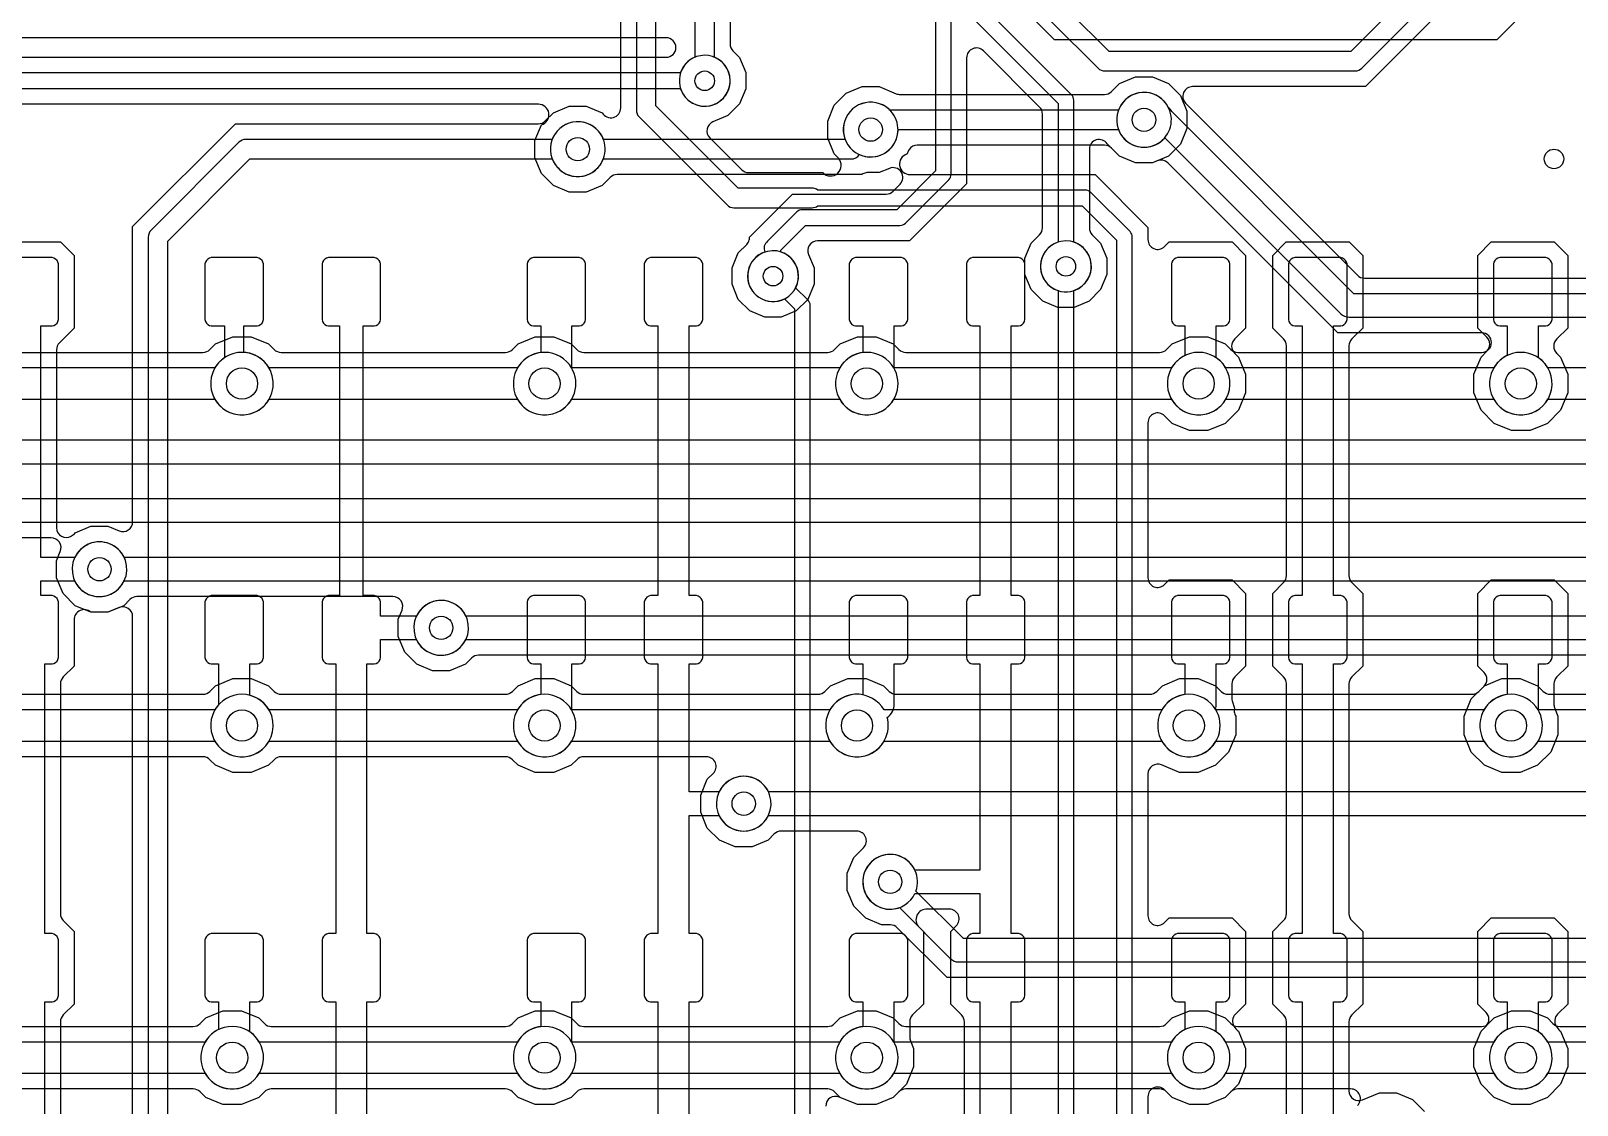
# Model space of a CAD drawing. Header units: millimetres. Extents: x -12.6 to 79.4, y -27 to 65.1.
# Drawn here: x 19.3 to 39.42, y 32.15 to 46.11 of the extents above; entities that cross this region are included whole.
import ezdxf

# ---------------------------------------------------------------- set-up
doc = ezdxf.new("R2010")
doc.units = ezdxf.units.MM

msp = doc.modelspace()

# ---------------------------------------------------------------- linework, layer by layer
at = {"layer": '16_copper'}
for points in [[(33.63, 4.76), (33.63, 43.434, 0.198912), (33.6, 43.506), (33.092, 44.014, 0.198912), (33.02, 44.044), (29.539, 44.044), (29.522, 44.055, 0.120111), (29.464, 44.069), (28.501, 44.069), (27.432, 45.138), (27.432, 49.198, 0.981272), (27.19, 49.867), (27.147, 49.85, 0.654591), (27.178, 49.198), (27.178, 45.085, 0.198912), (27.215, 44.995), (28.358, 43.852, 0.198912), (28.448, 43.815), (29.464, 43.815, 0.161412), (29.54, 43.84), (32.978, 43.84), (33.426, 43.392), (33.426, 4.76)], [(40.496, 48.121), (38.374, 45.999), (32.619, 45.999), (28.719, 49.899, 0.198912)], [(18.869, 43.37), (19.688, 43.37), (19.863, 43.196), (19.863, 42.25), (19.671, 42.059, 0.198912), (19.634, 41.969), (19.634, 39.654, 0.579231), (19.825, 39.544), (19.83, 39.548, 0.104567), (19.876, 39.59), (20.082, 39.675), (20.304, 39.675), (20.449, 39.615, 0.534518), (20.625, 39.732), (20.625, 43.571), (21.961, 44.907), (25.903, 44.907, 0.198912), (25.993, 44.944), (26.099, 45.051), (26.305, 45.136), (26.527, 45.136), (26.733, 45.051, 0.773144), (26.975, 45.115), (26.975, 49.017, 0.198912)], [(27.94, 47.193), (27.94, 45.771), (27.921, 45.763), (27.883, 45.741), (27.849, 45.715), (27.818, 45.684), (27.792, 45.65), (27.77, 45.612), (27.754, 45.572), (27.742, 45.531), (27.737, 45.488), (27.737, 45.444), (27.742, 45.401), (27.754, 45.36), (27.77, 45.32), (27.792, 45.282), (27.818, 45.248), (27.849, 45.217), (27.883, 45.191), (27.921, 45.169), (27.961, 45.153), (28.002, 45.141), (28.045, 45.136), (28.089, 45.136), (28.132, 45.141, 0.740841), (28.194, 45.771), (28.194, 47.193, 0.966785)], [(28.397, 47.021), (28.397, 45.943, 0.198912), (28.434, 45.853), (28.519, 45.768), (28.6, 45.572), (28.6, 45.36), (28.519, 45.164), (28.369, 45.014), (28.173, 44.932, 0.534512), (28.132, 44.725), (28.548, 44.309, 0.198912), (28.637, 44.272), (29.604, 44.272, 0.990792), (29.808, 44.458), (29.803, 44.464), (29.752, 44.514), (29.667, 44.72), (29.667, 44.942), (29.752, 45.148), (29.909, 45.305), (30.115, 45.39), (30.337, 45.39), (30.559, 45.298, 0.098491), (30.608, 45.288), (33.269, 45.288, 0.198912), (33.359, 45.325), (33.465, 45.432), (33.671, 45.517), (33.893, 45.517), (34.099, 45.432), (34.256, 45.275), (34.341, 45.069), (34.341, 44.847), (34.256, 44.641), (34.099, 44.484), (33.893, 44.399), (33.671, 44.399), (33.465, 44.484), (33.359, 44.591, 0.198912), (33.269, 44.628), (30.832, 44.628, 0.234645), (30.73, 44.578), (30.726, 44.571, 0.038373), (30.714, 44.549), (30.7, 44.514, 0.873333), (30.739, 44.247), (33.146, 44.247), (33.833, 43.56), (33.833, 43.401, 0.668185), (34.05, 43.311), (34.109, 43.37), (34.928, 43.37), (35.103, 43.196), (35.103, 42.25), (34.962, 42.109, 0.426167), (34.962, 41.922), (35.01, 41.874), (35.103, 41.65), (35.103, 41.408), (35.01, 41.184), (34.839, 41.012), (34.614, 40.919), (34.372, 40.919), (34.148, 41.012), (34.05, 41.11, 0.668185), (33.833, 41.021), (33.833, 39.006, 0.668185), (34.05, 38.917), (34.109, 38.976), (34.928, 38.976), (35.103, 38.801), (35.103, 37.856), (34.962, 37.715, 0.198912), (34.925, 37.625), (34.925, 37.44, 0.071633), (34.93, 37.404), (34.958, 37.309, 0.06463), (34.955, 37.277), (34.956, 37.264, 0.106093), (34.976, 37.205), (34.976, 36.963), (34.883, 36.739), (34.712, 36.567), (34.487, 36.474), (34.245, 36.474), (34.008, 36.572, 0.534511), (33.833, 36.455), (33.833, 34.612, 0.668185), (34.05, 34.522), (34.109, 34.582), (34.928, 34.582), (35.103, 34.407), (35.103, 33.462), (34.971, 33.33, 0.345798), (34.952, 33.174), (34.97, 33.152, 0.095198), (35.01, 33.111), (35.103, 32.887), (35.103, 32.645), (35.01, 32.421), (34.839, 32.249), (34.614, 32.156), (34.372, 32.156), (34.148, 32.249), (34.05, 32.347, 0.668185), (33.833, 32.258), (33.833, 30.218, 0.668185)], [(21.082, 0.434), (21.082, 43.381), (22.151, 44.45), (26.084, 44.45, 0.981272), (26.753, 44.692), (26.736, 44.735, 0.654591), (26.084, 44.704), (22.098, 44.704, 0.198912), (22.008, 44.667), (20.865, 43.524, 0.198912), (20.828, 43.434), (20.828, 0.381, 0.198912)], [(29.439, -4.257), (29.439, 42.545, 0.198912), (29.409, 42.617), (29.25, 42.775, 0.94362), (28.681, 43.11), (28.659, 43.072, 0.722243), (29.107, 42.632), (29.235, 42.503), (29.235, -4.257)], [(32.868, -4.461), (32.868, 42.738, 0.943616), (32.701, 43.378), (32.66, 43.366, 0.722243), (32.664, 42.738), (32.664, -4.369)], [(35.636, 30.243), (35.636, 33.231, 0.198912), (35.599, 33.321), (35.458, 33.462), (35.458, 34.407), (35.599, 34.548, 0.198912), (35.636, 34.638), (35.636, 37.625, 0.198912), (35.599, 37.715), (35.458, 37.856), (35.458, 38.801), (35.599, 38.942, 0.198912), (35.636, 39.032), (35.636, 42.02, 0.198912), (35.599, 42.109), (35.458, 42.25), (35.458, 43.196), (35.633, 43.37), (36.452, 43.37), (36.627, 43.196), (36.627, 42.25), (36.486, 42.109, 0.198912), (36.449, 42.02), (36.449, 39.032, 0.198912), (36.486, 38.942), (36.627, 38.801), (36.627, 37.856), (36.486, 37.715, 0.198912), (36.449, 37.625), (36.449, 34.638, 0.198912), (36.486, 34.548), (36.627, 34.407), (36.627, 33.462), (36.486, 33.321, 0.198912), (36.449, 33.231), (36.449, 32.334, 0.534511), (36.625, 32.217), (36.846, 32.309), (37.068, 32.309), (37.274, 32.224), (37.431, 32.067)], [(19.482, 29.985), (19.482, 33.49), (19.577, 33.49), (19.601, 33.496), (19.623, 33.509), (19.641, 33.527), (19.653, 33.548), (19.66, 33.573), (19.66, 34.296), (19.653, 34.32), (19.641, 34.342), (19.623, 34.36), (19.601, 34.372), (19.577, 34.379), (19.482, 34.379), (19.482, 37.884), (19.577, 37.884), (19.601, 37.891), (19.623, 37.903), (19.641, 37.921), (19.653, 37.943), (19.66, 37.967), (19.66, 38.69), (19.653, 38.715), (19.641, 38.736), (19.623, 38.754), (19.601, 38.767), (19.577, 38.773), (19.431, 38.773), (19.431, 38.964), (19.871, 38.964, 0.944056), (20.53, 39.231), (20.513, 39.274, 0.627338), (19.871, 39.268), (19.431, 39.268), (19.431, 42.278), (19.577, 42.278), (19.601, 42.285), (19.623, 42.297), (19.641, 42.315), (19.653, 42.337), (19.66, 42.361), (19.66, 43.085), (19.653, 43.109), (19.641, 43.131), (19.623, 43.148), (19.601, 43.161), (19.577, 43.167), (18.98, 43.167)], [(23.673, 29.985), (23.673, 33.49), (23.768, 33.49), (23.792, 33.496), (23.814, 33.509), (23.832, 33.527), (23.844, 33.548), (23.851, 33.573), (23.851, 34.296), (23.844, 34.32), (23.832, 34.342), (23.814, 34.36), (23.792, 34.372), (23.768, 34.379), (23.673, 34.379), (23.673, 37.884), (23.768, 37.884), (23.792, 37.891), (23.814, 37.903), (23.832, 37.921), (23.844, 37.943), (23.851, 37.967), (23.851, 38.202), (24.316, 38.202, 0.944056), (24.975, 38.469), (24.958, 38.512, 0.627338), (24.316, 38.506), (23.851, 38.506), (23.851, 38.69), (23.844, 38.715), (23.832, 38.736), (23.814, 38.754), (23.792, 38.767), (23.768, 38.773), (23.622, 38.773), (23.622, 42.278), (23.768, 42.278), (23.792, 42.285), (23.814, 42.297), (23.832, 42.315), (23.844, 42.337), (23.851, 42.361), (23.851, 43.085), (23.844, 43.109), (23.832, 43.131), (23.814, 43.148), (23.792, 43.161), (23.768, 43.167), (23.171, 43.167), (23.147, 43.161), (23.125, 43.148), (23.108, 43.131), (23.095, 43.109), (23.089, 43.085), (23.089, 42.361), (23.095, 42.337), (23.108, 42.315), (23.125, 42.297), (23.147, 42.285), (23.171, 42.278), (23.317, 42.278), (23.317, 38.773), (23.171, 38.773), (23.147, 38.767), (23.125, 38.754), (23.108, 38.736), (23.095, 38.715), (23.089, 38.69), (23.089, 37.967), (23.095, 37.943), (23.108, 37.921), (23.125, 37.903), (23.147, 37.891), (23.171, 37.884), (23.266, 37.884), (23.266, 34.379), (23.171, 34.379), (23.147, 34.372), (23.125, 34.36), (23.108, 34.342), (23.095, 34.32), (23.089, 34.296), (23.089, 33.573), (23.095, 33.548), (23.108, 33.527), (23.125, 33.509), (23.147, 33.496), (23.171, 33.49), (23.266, 33.49), (23.266, 29.985)], [(27.864, 29.985), (27.864, 33.49), (27.959, 33.49), (27.983, 33.496), (28.005, 33.509), (28.023, 33.527), (28.035, 33.548), (28.042, 33.573), (28.042, 34.296), (28.035, 34.32), (28.023, 34.342), (28.005, 34.36), (27.983, 34.372), (27.959, 34.379), (27.864, 34.379), (27.864, 35.916), (28.253, 35.916, 0.944056), (28.912, 36.183), (28.895, 36.226, 0.627338), (28.253, 36.22), (27.864, 36.22), (27.864, 37.884), (27.959, 37.884), (27.983, 37.891), (28.005, 37.903), (28.023, 37.921), (28.035, 37.943), (28.042, 37.967), (28.042, 38.69), (28.035, 38.715), (28.023, 38.736), (28.005, 38.754), (27.983, 38.767), (27.959, 38.773), (27.864, 38.773), (27.864, 42.278), (27.959, 42.278), (27.983, 42.285), (28.005, 42.297), (28.023, 42.315), (28.035, 42.337), (28.042, 42.361), (28.042, 43.085), (28.035, 43.109), (28.023, 43.131), (28.005, 43.148), (27.983, 43.161), (27.959, 43.167), (27.362, 43.167), (27.338, 43.161), (27.316, 43.148), (27.299, 43.131), (27.286, 43.109), (27.28, 43.085), (27.28, 42.361), (27.286, 42.337), (27.299, 42.315), (27.316, 42.297), (27.338, 42.285), (27.362, 42.278), (27.457, 42.278), (27.457, 38.773), (27.362, 38.773), (27.338, 38.767), (27.316, 38.754), (27.299, 38.736), (27.286, 38.715), (27.28, 38.69), (27.28, 37.967), (27.286, 37.943), (27.299, 37.921), (27.316, 37.903), (27.338, 37.891), (27.362, 37.884), (27.457, 37.884), (27.457, 34.379), (27.362, 34.379), (27.338, 34.372), (27.316, 34.36), (27.299, 34.342), (27.286, 34.32), (27.28, 34.296), (27.28, 33.573), (27.286, 33.548), (27.299, 33.527), (27.316, 33.509), (27.338, 33.496), (27.362, 33.49), (27.457, 33.49), (27.457, 29.985)], [(32.055, 29.985), (32.055, 33.49), (32.15, 33.49), (32.174, 33.496), (32.196, 33.509), (32.214, 33.527), (32.226, 33.548), (32.233, 33.573), (32.233, 34.296), (32.226, 34.32), (32.214, 34.342), (32.196, 34.36), (32.174, 34.372), (32.15, 34.379), (32.055, 34.379), (32.055, 37.884), (32.15, 37.884), (32.174, 37.891), (32.196, 37.903), (32.214, 37.921), (32.226, 37.943), (32.233, 37.967), (32.233, 38.69), (32.226, 38.715), (32.214, 38.736), (32.196, 38.754), (32.174, 38.767), (32.15, 38.773), (32.055, 38.773), (32.055, 42.278), (32.15, 42.278), (32.174, 42.285), (32.196, 42.297), (32.214, 42.315), (32.226, 42.337), (32.233, 42.361), (32.233, 43.085), (32.226, 43.109), (32.214, 43.131), (32.196, 43.148), (32.174, 43.161), (32.15, 43.167), (31.553, 43.167), (31.529, 43.161), (31.507, 43.148), (31.49, 43.131), (31.477, 43.109), (31.471, 43.085), (31.471, 42.361), (31.477, 42.337), (31.49, 42.315), (31.507, 42.297), (31.529, 42.285), (31.553, 42.278), (31.648, 42.278), (31.648, 38.773), (31.553, 38.773), (31.529, 38.767), (31.507, 38.754), (31.49, 38.736), (31.477, 38.715), (31.471, 38.69), (31.471, 37.967), (31.477, 37.943), (31.49, 37.921), (31.507, 37.903), (31.529, 37.891), (31.553, 37.884), (31.648, 37.884), (31.648, 35.204), (30.802, 35.204, 0.944056), (30.143, 34.937), (30.16, 34.894, 0.627338), (30.802, 34.9), (31.648, 34.9), (31.648, 34.379), (31.553, 34.379), (31.529, 34.372), (31.507, 34.36), (31.49, 34.342), (31.477, 34.32), (31.471, 34.296), (31.471, 33.573), (31.477, 33.548), (31.49, 33.527), (31.507, 33.509), (31.529, 33.496), (31.553, 33.49), (31.648, 33.49), (31.648, 29.985)], [(20.625, 0.244), (20.625, 38.5, 0.534518), (20.449, 38.617), (20.304, 38.557), (20.082, 38.557, 0.654508), (19.863, 38.458), (19.863, 37.856), (19.722, 37.715, 0.198912), (19.685, 37.625), (19.685, 34.638, 0.198912), (19.722, 34.548), (19.863, 34.407), (19.863, 33.462), (19.722, 33.321, 0.198912), (19.685, 33.231), (19.685, 30.243, 0.198912)], [(31.445, 30.243), (31.445, 33.231, 0.198912), (31.408, 33.321), (31.267, 33.462), (31.267, 34.407), (31.34, 34.48, 0.668185), (31.25, 34.696), (30.967, 34.696, 0.716034), (30.858, 34.461), (30.912, 34.407), (30.912, 33.462), (30.771, 33.321, 0.198912), (30.734, 33.231), (30.734, 33.035, 0.098491), (30.744, 32.987), (30.785, 32.887), (30.785, 32.645), (30.692, 32.421), (30.521, 32.249), (30.296, 32.156), (30.054, 32.156), (29.817, 32.254, 0.534511), (29.642, 32.137)]]:
    msp.add_lwpolyline(points, format="xyb", dxfattribs=at)
for points in [[(30.296, 44.481, 0.357807), (30.582, 44.831), (33.45, 44.831, 0.981272), (34.119, 45.073), (34.102, 45.116, 0.654591), (33.45, 45.085), (30.475, 45.085), (30.461, 45.099), (30.424, 45.127), (30.384, 45.151), (30.341, 45.168), (30.296, 45.181), (30.249, 45.187), (30.203, 45.187), (30.156, 45.181), (30.111, 45.168), (30.068, 45.151), (30.028, 45.127), (29.991, 45.099), (29.958, 45.066), (29.93, 45.029), (29.906, 44.989), (29.889, 44.946), (29.876, 44.901), (29.87, 44.854), (29.87, 44.808), (29.876, 44.761), (29.889, 44.716), (29.906, 44.673), (29.93, 44.633), (29.958, 44.596), (29.991, 44.563), (30.028, 44.535), (30.068, 44.511), (30.111, 44.494), (30.156, 44.481), (30.203, 44.475), (30.249, 44.475)], [(38.563, 40.919), (38.339, 41.012), (38.167, 41.184), (38.075, 41.408), (38.075, 41.65), (38.167, 41.874), (38.244, 41.951, 0.414219), (38.244, 42.131), (38.125, 42.25), (38.125, 43.196), (38.3, 43.37), (39.119, 43.37), (39.294, 43.196), (39.294, 42.25), (39.153, 42.109, 0.426167), (39.153, 41.922), (39.201, 41.874), (39.294, 41.65), (39.294, 41.408), (39.201, 41.184), (39.03, 41.012), (38.805, 40.919)], [(22.127, 41.13, 0.878316), (22.073, 41.935), (22.073, 42.278), (22.244, 42.278), (22.268, 42.285), (22.29, 42.297), (22.308, 42.315), (22.32, 42.337), (22.327, 42.361), (22.327, 43.085), (22.32, 43.109), (22.308, 43.131), (22.29, 43.148), (22.268, 43.161), (22.244, 43.167), (21.647, 43.167), (21.623, 43.161), (21.601, 43.148), (21.584, 43.131), (21.571, 43.109), (21.565, 43.085), (21.565, 42.361), (21.571, 42.337), (21.584, 42.315), (21.601, 42.297), (21.623, 42.285), (21.647, 42.278), (21.819, 42.278), (21.819, 41.866), (21.779, 41.835), (21.741, 41.798), (21.709, 41.755), (21.682, 41.709), (21.662, 41.66), (21.648, 41.608), (21.641, 41.556), (21.641, 41.502), (21.648, 41.45), (21.662, 41.398), (21.682, 41.349), (21.709, 41.303), (21.741, 41.26), (21.779, 41.223), (21.821, 41.19), (21.867, 41.164), (21.916, 41.143), (21.968, 41.13), (22.021, 41.123), (22.074, 41.123)], [(26.064, 41.13, 0.453092), (26.37, 41.66), (26.349, 41.709), (26.34, 41.726), (26.34, 42.278), (26.435, 42.278), (26.459, 42.285), (26.481, 42.297), (26.499, 42.315), (26.511, 42.337), (26.518, 42.361), (26.518, 43.085), (26.511, 43.109), (26.499, 43.131), (26.481, 43.148), (26.459, 43.161), (26.435, 43.167), (25.838, 43.167), (25.814, 43.161), (25.792, 43.148), (25.775, 43.131), (25.762, 43.109), (25.756, 43.085), (25.756, 42.361), (25.762, 42.337), (25.775, 42.315), (25.792, 42.297), (25.814, 42.285), (25.838, 42.278), (25.933, 42.278), (25.933, 41.932), (25.905, 41.928), (25.853, 41.915), (25.804, 41.894), (25.758, 41.868), (25.716, 41.835), (25.678, 41.798), (25.646, 41.755), (25.619, 41.709), (25.599, 41.66), (25.585, 41.608), (25.578, 41.556), (25.578, 41.502), (25.585, 41.45), (25.599, 41.398), (25.619, 41.349), (25.646, 41.303), (25.678, 41.26), (25.716, 41.223), (25.758, 41.19), (25.804, 41.164), (25.853, 41.143), (25.905, 41.13), (25.958, 41.123), (26.011, 41.123)], [(30.255, 41.13, 0.453092), (30.561, 41.66), (30.54, 41.709), (30.531, 41.726), (30.531, 42.278), (30.626, 42.278), (30.65, 42.285), (30.672, 42.297), (30.69, 42.315), (30.702, 42.337), (30.709, 42.361), (30.709, 43.085), (30.702, 43.109), (30.69, 43.131), (30.672, 43.148), (30.65, 43.161), (30.626, 43.167), (30.029, 43.167), (30.005, 43.161), (29.983, 43.148), (29.966, 43.131), (29.953, 43.109), (29.947, 43.085), (29.947, 42.361), (29.953, 42.337), (29.966, 42.315), (29.983, 42.297), (30.005, 42.285), (30.029, 42.278), (30.124, 42.278), (30.124, 41.932), (30.096, 41.928), (30.044, 41.915), (29.995, 41.894), (29.949, 41.868), (29.907, 41.835), (29.869, 41.798), (29.837, 41.755), (29.81, 41.709), (29.79, 41.66), (29.776, 41.608), (29.769, 41.556), (29.769, 41.502), (29.776, 41.45), (29.79, 41.398), (29.81, 41.349), (29.837, 41.303), (29.869, 41.26), (29.907, 41.223), (29.949, 41.19), (29.995, 41.164), (30.044, 41.143), (30.096, 41.13), (30.149, 41.123), (30.202, 41.123)], [(34.573, 41.13, 0.665576), (34.722, 41.866), (34.722, 42.278), (34.817, 42.278), (34.841, 42.285), (34.863, 42.297), (34.881, 42.315), (34.893, 42.337), (34.9, 42.361), (34.9, 43.085), (34.893, 43.109), (34.881, 43.131), (34.863, 43.148), (34.841, 43.161), (34.817, 43.167), (34.22, 43.167), (34.196, 43.161), (34.174, 43.148), (34.157, 43.131), (34.144, 43.109), (34.138, 43.085), (34.138, 42.361), (34.144, 42.337), (34.157, 42.315), (34.174, 42.297), (34.196, 42.285), (34.22, 42.278), (34.315, 42.278), (34.315, 41.895), (34.313, 41.894), (34.267, 41.868), (34.225, 41.835), (34.187, 41.798), (34.155, 41.755), (34.128, 41.709), (34.108, 41.66), (34.094, 41.608), (34.087, 41.556), (34.087, 41.502), (34.094, 41.45), (34.108, 41.398), (34.128, 41.349), (34.155, 41.303), (34.187, 41.26), (34.225, 41.223), (34.267, 41.19), (34.313, 41.164), (34.362, 41.143), (34.414, 41.13), (34.467, 41.123), (34.52, 41.123)], [(38.764, 41.13, 0.665576), (38.913, 41.866), (38.913, 42.278), (39.008, 42.278), (39.032, 42.285), (39.054, 42.297), (39.072, 42.315), (39.084, 42.337), (39.091, 42.361), (39.091, 43.085), (39.084, 43.109), (39.072, 43.131), (39.054, 43.148), (39.032, 43.161), (39.008, 43.167), (38.411, 43.167), (38.387, 43.161), (38.365, 43.148), (38.348, 43.131), (38.335, 43.109), (38.329, 43.085), (38.329, 42.361), (38.335, 42.337), (38.348, 42.315), (38.365, 42.297), (38.387, 42.285), (38.411, 42.278), (38.506, 42.278), (38.506, 41.895), (38.504, 41.894), (38.458, 41.868), (38.416, 41.835), (38.378, 41.798), (38.346, 41.755), (38.319, 41.709), (38.299, 41.66), (38.285, 41.608), (38.278, 41.556), (38.278, 41.502), (38.285, 41.45), (38.299, 41.398), (38.319, 41.349), (38.346, 41.303), (38.378, 41.26), (38.416, 41.223), (38.458, 41.19), (38.504, 41.164), (38.553, 41.143), (38.605, 41.13), (38.658, 41.123), (38.711, 41.123)], [(38.436, 36.474), (38.212, 36.567), (38.04, 36.739), (37.948, 36.963), (37.948, 37.205), (38.04, 37.429), (38.206, 37.595, 0.414219), (38.206, 37.775), (38.125, 37.856), (38.125, 38.801), (38.3, 38.976), (39.119, 38.976), (39.294, 38.801), (39.294, 37.856), (39.153, 37.715, 0.198912), (39.116, 37.625), (39.116, 37.353, 0.098491), (39.126, 37.305), (39.167, 37.205), (39.167, 36.963), (39.074, 36.739), (38.903, 36.567), (38.678, 36.474)], [(22.127, 36.685, 0.797382), (22.149, 37.478), (22.149, 37.884), (22.244, 37.884), (22.268, 37.891), (22.29, 37.903), (22.308, 37.921), (22.32, 37.943), (22.327, 37.967), (22.327, 38.69), (22.32, 38.715), (22.308, 38.736), (22.29, 38.754), (22.268, 38.767), (22.244, 38.773), (21.647, 38.773), (21.623, 38.767), (21.601, 38.754), (21.584, 38.736), (21.571, 38.715), (21.565, 38.69), (21.565, 37.967), (21.571, 37.943), (21.584, 37.921), (21.601, 37.903), (21.623, 37.891), (21.647, 37.884), (21.742, 37.884), (21.742, 37.354), (21.741, 37.353), (21.709, 37.31), (21.682, 37.264), (21.662, 37.215), (21.648, 37.163), (21.641, 37.111), (21.641, 37.057), (21.648, 37.005), (21.662, 36.953), (21.682, 36.904), (21.709, 36.858), (21.741, 36.815), (21.779, 36.778), (21.821, 36.745), (21.867, 36.719), (21.916, 36.698), (21.968, 36.685), (22.021, 36.678), (22.074, 36.678)], [(26.064, 36.685, 0.453092), (26.37, 37.215), (26.349, 37.264), (26.34, 37.281), (26.34, 37.884), (26.435, 37.884), (26.459, 37.891), (26.481, 37.903), (26.499, 37.921), (26.511, 37.943), (26.518, 37.967), (26.518, 38.69), (26.511, 38.715), (26.499, 38.736), (26.481, 38.754), (26.459, 38.767), (26.435, 38.773), (25.838, 38.773), (25.814, 38.767), (25.792, 38.754), (25.775, 38.736), (25.762, 38.715), (25.756, 38.69), (25.756, 37.967), (25.762, 37.943), (25.775, 37.921), (25.792, 37.903), (25.814, 37.891), (25.838, 37.884), (25.933, 37.884), (25.933, 37.487), (25.905, 37.483), (25.853, 37.47), (25.804, 37.449), (25.758, 37.423), (25.716, 37.39), (25.678, 37.353), (25.646, 37.31), (25.619, 37.264), (25.599, 37.215), (25.585, 37.163), (25.578, 37.111), (25.578, 37.057), (25.585, 37.005), (25.599, 36.953), (25.619, 36.904), (25.646, 36.858), (25.678, 36.815), (25.716, 36.778), (25.758, 36.745), (25.804, 36.719), (25.853, 36.698), (25.905, 36.685), (25.958, 36.678), (26.011, 36.678)], [(30.128, 36.685, 0.414214), (30.448, 37.163), (30.441, 37.189, 0.25395), (30.531, 37.363), (30.531, 37.884), (30.626, 37.884), (30.65, 37.891), (30.672, 37.903), (30.69, 37.921), (30.702, 37.943), (30.709, 37.967), (30.709, 38.69), (30.702, 38.715), (30.69, 38.736), (30.672, 38.754), (30.65, 38.767), (30.626, 38.773), (30.029, 38.773), (30.005, 38.767), (29.983, 38.754), (29.966, 38.736), (29.953, 38.715), (29.947, 38.69), (29.947, 37.967), (29.953, 37.943), (29.966, 37.921), (29.983, 37.903), (30.005, 37.891), (30.029, 37.884), (30.124, 37.884), (30.124, 37.484), (30.075, 37.49), (30.022, 37.49), (29.969, 37.483), (29.917, 37.47), (29.868, 37.449), (29.822, 37.423), (29.78, 37.39), (29.742, 37.353), (29.71, 37.31), (29.683, 37.264), (29.663, 37.215), (29.649, 37.163), (29.642, 37.111), (29.642, 37.057), (29.649, 37.005), (29.663, 36.953), (29.683, 36.904), (29.71, 36.858), (29.742, 36.815), (29.78, 36.778), (29.822, 36.745), (29.868, 36.719), (29.917, 36.698), (29.969, 36.685), (30.022, 36.678), (30.075, 36.678)], [(34.446, 36.685, 0.493144), (34.731, 37.264), (34.711, 37.299, 0.080744), (34.722, 37.363), (34.722, 37.884), (34.817, 37.884), (34.841, 37.891), (34.863, 37.903), (34.881, 37.921), (34.893, 37.943), (34.9, 37.967), (34.9, 38.69), (34.893, 38.715), (34.881, 38.736), (34.863, 38.754), (34.841, 38.767), (34.817, 38.773), (34.22, 38.773), (34.196, 38.767), (34.174, 38.754), (34.157, 38.736), (34.144, 38.715), (34.138, 38.69), (34.138, 37.967), (34.144, 37.943), (34.157, 37.921), (34.174, 37.903), (34.196, 37.891), (34.22, 37.884), (34.315, 37.884), (34.315, 37.487), (34.287, 37.483), (34.235, 37.47), (34.186, 37.449), (34.14, 37.423), (34.098, 37.39), (34.06, 37.353), (34.028, 37.31), (34.001, 37.264), (33.981, 37.215), (33.967, 37.163), (33.96, 37.111), (33.96, 37.057), (33.967, 37.005), (33.981, 36.953), (34.001, 36.904), (34.028, 36.858), (34.06, 36.815), (34.098, 36.778), (34.14, 36.745), (34.186, 36.719), (34.235, 36.698), (34.287, 36.685), (34.34, 36.678), (34.393, 36.678)], [(38.637, 36.685, 0.453092), (38.943, 37.215), (38.922, 37.264), (38.913, 37.281), (38.913, 37.884), (39.008, 37.884), (39.032, 37.891), (39.054, 37.903), (39.072, 37.921), (39.084, 37.943), (39.091, 37.967), (39.091, 38.69), (39.084, 38.715), (39.072, 38.736), (39.054, 38.754), (39.032, 38.767), (39.008, 38.773), (38.411, 38.773), (38.387, 38.767), (38.365, 38.754), (38.348, 38.736), (38.335, 38.715), (38.329, 38.69), (38.329, 37.967), (38.335, 37.943), (38.348, 37.921), (38.365, 37.903), (38.387, 37.891), (38.411, 37.884), (38.506, 37.884), (38.506, 37.487), (38.478, 37.483), (38.426, 37.47), (38.377, 37.449), (38.331, 37.423), (38.289, 37.39), (38.251, 37.353), (38.219, 37.31), (38.192, 37.264), (38.172, 37.215), (38.158, 37.163), (38.151, 37.111), (38.151, 37.057), (38.158, 37.005), (38.172, 36.953), (38.192, 36.904), (38.219, 36.858), (38.251, 36.815), (38.289, 36.778), (38.331, 36.745), (38.377, 36.719), (38.426, 36.698), (38.478, 36.685), (38.531, 36.678), (38.584, 36.678)], [(38.563, 32.156), (38.339, 32.249), (38.167, 32.421), (38.075, 32.645), (38.075, 32.887), (38.167, 33.111), (38.232, 33.176, 0.414219), (38.232, 33.355), (38.125, 33.462), (38.125, 34.407), (38.3, 34.582), (39.119, 34.582), (39.294, 34.407), (39.294, 33.462), (39.162, 33.33, 0.345798), (39.143, 33.174), (39.161, 33.152, 0.095198), (39.201, 33.111), (39.294, 32.887), (39.294, 32.645), (39.201, 32.421), (39.03, 32.249), (38.805, 32.156)], [(22, 32.367, 0.665576), (22.149, 33.103), (22.149, 33.49), (22.244, 33.49), (22.268, 33.496), (22.29, 33.509), (22.308, 33.527), (22.32, 33.548), (22.327, 33.573), (22.327, 34.296), (22.32, 34.32), (22.308, 34.342), (22.29, 34.36), (22.268, 34.372), (22.244, 34.379), (21.647, 34.379), (21.623, 34.372), (21.601, 34.36), (21.584, 34.342), (21.571, 34.32), (21.565, 34.296), (21.565, 33.573), (21.571, 33.548), (21.584, 33.527), (21.601, 33.509), (21.623, 33.496), (21.647, 33.49), (21.742, 33.49), (21.742, 33.132), (21.74, 33.131), (21.694, 33.105), (21.652, 33.072), (21.614, 33.035), (21.582, 32.992), (21.555, 32.946), (21.535, 32.897), (21.521, 32.845), (21.514, 32.793), (21.514, 32.739), (21.521, 32.687), (21.535, 32.635), (21.555, 32.586), (21.582, 32.54), (21.614, 32.497), (21.652, 32.46), (21.694, 32.427), (21.74, 32.401), (21.789, 32.38), (21.841, 32.367), (21.894, 32.36), (21.947, 32.36)], [(26.064, 32.367, 0.453092), (26.37, 32.897), (26.349, 32.946), (26.34, 32.963), (26.34, 33.49), (26.435, 33.49), (26.459, 33.496), (26.481, 33.509), (26.499, 33.527), (26.511, 33.548), (26.518, 33.573), (26.518, 34.296), (26.511, 34.32), (26.499, 34.342), (26.481, 34.36), (26.459, 34.372), (26.435, 34.379), (25.838, 34.379), (25.814, 34.372), (25.792, 34.36), (25.775, 34.342), (25.762, 34.32), (25.756, 34.296), (25.756, 33.573), (25.762, 33.548), (25.775, 33.527), (25.792, 33.509), (25.814, 33.496), (25.838, 33.49), (25.933, 33.49), (25.933, 33.169), (25.905, 33.165), (25.853, 33.152), (25.804, 33.131), (25.758, 33.105), (25.716, 33.072), (25.678, 33.035), (25.646, 32.992), (25.619, 32.946), (25.599, 32.897), (25.585, 32.845), (25.578, 32.793), (25.578, 32.739), (25.585, 32.687), (25.599, 32.635), (25.619, 32.586), (25.646, 32.54), (25.678, 32.497), (25.716, 32.46), (25.758, 32.427), (25.804, 32.401), (25.853, 32.38), (25.905, 32.367), (25.958, 32.36), (26.011, 32.36)], [(30.255, 32.367, 0.453092), (30.561, 32.897), (30.54, 32.946), (30.531, 32.963), (30.531, 33.49), (30.626, 33.49), (30.65, 33.496), (30.672, 33.509), (30.69, 33.527), (30.702, 33.548), (30.709, 33.573), (30.709, 34.296), (30.702, 34.32), (30.69, 34.342), (30.672, 34.36), (30.65, 34.372), (30.626, 34.379), (30.029, 34.379), (30.005, 34.372), (29.983, 34.36), (29.966, 34.342), (29.953, 34.32), (29.947, 34.296), (29.947, 33.573), (29.953, 33.548), (29.966, 33.527), (29.983, 33.509), (30.005, 33.496), (30.029, 33.49), (30.124, 33.49), (30.124, 33.169), (30.096, 33.165), (30.044, 33.152), (29.995, 33.131), (29.949, 33.105), (29.907, 33.072), (29.869, 33.035), (29.837, 32.992), (29.81, 32.946), (29.79, 32.897), (29.776, 32.845), (29.769, 32.793), (29.769, 32.739), (29.776, 32.687), (29.79, 32.635), (29.81, 32.586), (29.837, 32.54), (29.869, 32.497), (29.907, 32.46), (29.949, 32.427), (29.995, 32.401), (30.044, 32.38), (30.096, 32.367), (30.149, 32.36), (30.202, 32.36)], [(34.573, 32.367, 0.665576), (34.722, 33.103), (34.722, 33.49), (34.817, 33.49), (34.841, 33.496), (34.863, 33.509), (34.881, 33.527), (34.893, 33.548), (34.9, 33.573), (34.9, 34.296), (34.893, 34.32), (34.881, 34.342), (34.863, 34.36), (34.841, 34.372), (34.817, 34.379), (34.22, 34.379), (34.196, 34.372), (34.174, 34.36), (34.157, 34.342), (34.144, 34.32), (34.138, 34.296), (34.138, 33.573), (34.144, 33.548), (34.157, 33.527), (34.174, 33.509), (34.196, 33.496), (34.22, 33.49), (34.315, 33.49), (34.315, 33.132), (34.313, 33.131), (34.267, 33.105), (34.225, 33.072), (34.187, 33.035), (34.155, 32.992), (34.128, 32.946), (34.108, 32.897), (34.094, 32.845), (34.087, 32.793), (34.087, 32.739), (34.094, 32.687), (34.108, 32.635), (34.128, 32.586), (34.155, 32.54), (34.187, 32.497), (34.225, 32.46), (34.267, 32.427), (34.313, 32.401), (34.362, 32.38), (34.414, 32.367), (34.467, 32.36), (34.52, 32.36)], [(38.764, 32.367, 0.665576), (38.913, 33.103), (38.913, 33.49), (39.008, 33.49), (39.032, 33.496), (39.054, 33.509), (39.072, 33.527), (39.084, 33.548), (39.091, 33.573), (39.091, 34.296), (39.084, 34.32), (39.072, 34.342), (39.054, 34.36), (39.032, 34.372), (39.008, 34.379), (38.411, 34.379), (38.387, 34.372), (38.365, 34.36), (38.348, 34.342), (38.335, 34.32), (38.329, 34.296), (38.329, 33.573), (38.335, 33.548), (38.348, 33.527), (38.365, 33.509), (38.387, 33.496), (38.411, 33.49), (38.506, 33.49), (38.506, 33.132), (38.504, 33.131), (38.458, 33.105), (38.416, 33.072), (38.378, 33.035), (38.346, 32.992), (38.319, 32.946), (38.299, 32.897), (38.285, 32.845), (38.278, 32.793), (38.278, 32.739), (38.285, 32.687), (38.299, 32.635), (38.319, 32.586), (38.346, 32.54), (38.378, 32.497), (38.416, 32.46), (38.458, 32.427), (38.504, 32.401), (38.553, 32.38), (38.605, 32.367), (38.658, 32.36), (38.711, 32.36)]]:
    msp.add_lwpolyline(points, format="xyb", close=True, dxfattribs=at)
msp.add_lwpolyline([(36.246, 31.902), (36.246, 33.49), (36.341, 33.49), (36.365, 33.496), (36.387, 33.509), (36.405, 33.527), (36.417, 33.548), (36.424, 33.573), (36.424, 34.296), (36.417, 34.32), (36.405, 34.342), (36.387, 34.36), (36.365, 34.372), (36.341, 34.379), (36.246, 34.379), (36.246, 37.884), (36.341, 37.884), (36.365, 37.891), (36.387, 37.903), (36.405, 37.921), (36.417, 37.943), (36.424, 37.967), (36.424, 38.69), (36.417, 38.715), (36.405, 38.736), (36.387, 38.754), (36.365, 38.767), (36.341, 38.773), (36.246, 38.773), (36.246, 42.278), (36.341, 42.278), (36.365, 42.285), (36.387, 42.297), (36.405, 42.315), (36.417, 42.337), (36.424, 42.361), (36.424, 43.085), (36.417, 43.109), (36.405, 43.131), (36.387, 43.148), (36.365, 43.161), (36.341, 43.167), (35.744, 43.167), (35.72, 43.161), (35.698, 43.148), (35.681, 43.131), (35.668, 43.109), (35.662, 43.085), (35.662, 42.361), (35.668, 42.337), (35.681, 42.315), (35.698, 42.297), (35.72, 42.285), (35.744, 42.278), (35.839, 42.278), (35.839, 38.773), (35.744, 38.773), (35.72, 38.767), (35.698, 38.754), (35.681, 38.736), (35.668, 38.715), (35.662, 38.69), (35.662, 37.967), (35.668, 37.943), (35.681, 37.921), (35.698, 37.903), (35.72, 37.891), (35.744, 37.884), (35.839, 37.884), (35.839, 34.379), (35.744, 34.379), (35.72, 34.372), (35.698, 34.36), (35.681, 34.342), (35.668, 34.32), (35.662, 34.296), (35.662, 33.573), (35.668, 33.548), (35.681, 33.527), (35.698, 33.509), (35.72, 33.496), (35.744, 33.49), (35.839, 33.49), (35.839, 29.985)], dxfattribs=at)
at = {"layer": '1_copper'}
msp.add_lwpolyline([(38.467, 47.842), (36.473, 45.847), (33.327, 45.847), (32.797, 46.376)], dxfattribs=at)
for points in [[(32.58, 46.234), (33.184, 45.63, 0.198912), (33.274, 45.593), (36.525, 45.593), (36.531, 45.594, 0.187839), (36.615, 45.63), (38.61, 47.625)], [(38.657, 47.385), (36.662, 45.39), (34.414, 45.39, 0.668179), (34.324, 45.173), (36.559, 42.938, 0.198912), (36.649, 42.901), (59.583, 42.901)], [(31.069, 46.873), (31.069, 44.293), (30.565, 43.79), (29.337, 43.79, 0.198912), (29.265, 43.76), (28.884, 43.379, 0.35146), (28.85, 43.239), (28.81, 43.223), (28.772, 43.201), (28.738, 43.175), (28.707, 43.144), (28.681, 43.11), (28.659, 43.072), (28.643, 43.032), (28.631, 42.991), (28.626, 42.948), (28.626, 42.904), (28.631, 42.861), (28.643, 42.82), (28.659, 42.78), (28.681, 42.742), (28.707, 42.708), (28.738, 42.677), (28.772, 42.651), (28.81, 42.629), (28.85, 42.613), (28.891, 42.601), (28.934, 42.596), (28.978, 42.596), (29.021, 42.601, 0.716592), (29.102, 43.223), (29.062, 43.239, -0.003047), (29.058, 43.241), (29.058, 43.265), (29.379, 43.586), (30.607, 43.586, 0.198912), (30.679, 43.616), (31.242, 44.179, 0.198912), (31.272, 44.251), (31.272, 46.873)], [(31.598, 46.236), (32.664, 45.17), (32.664, 43.368), (32.66, 43.366), (32.62, 43.35), (32.582, 43.328), (32.548, 43.302), (32.517, 43.271), (32.491, 43.237), (32.469, 43.199), (32.453, 43.159), (32.441, 43.118), (32.436, 43.075), (32.436, 43.031), (32.441, 42.988), (32.453, 42.947), (32.469, 42.907), (32.491, 42.869), (32.517, 42.835), (32.548, 42.804), (32.582, 42.778), (32.62, 42.756), (32.66, 42.74), (32.701, 42.728), (32.744, 42.723), (32.788, 42.723), (32.831, 42.728, 0.773262), (32.868, 43.368), (32.868, 45.212, 0.198912), (32.838, 45.284), (31.772, 46.35)], [(-2.337, 31.998), (-2.337, 42.925), (0.293, 45.555), (0.509, 45.771), (27.565, 45.771, 0.996693), (27.566, 46.025), (27.565, 46.025), (0.407, 46.025, 0.078638), (0.361, 46.015), (0.353, 46.012, 0.085579), (0.318, 45.988), (-3.722, 41.948, 0.198912), (-3.759, 41.858), (-3.759, 31.998, 0.198912)], [(18.238, 41.935), (21.539, 41.935, 0.198912), (21.629, 41.973), (21.702, 42.046), (21.926, 42.139), (22.168, 42.139), (22.393, 42.046), (22.466, 41.973, 0.198912), (22.556, 41.935), (25.476, 41.935, 0.198912), (25.566, 41.973), (25.639, 42.046), (25.863, 42.139), (26.105, 42.139), (26.33, 42.046), (26.403, 41.973, 0.198912), (26.493, 41.935), (29.667, 41.935, 0.198912), (29.757, 41.973), (29.83, 42.046), (30.054, 42.139), (30.296, 42.139), (30.521, 42.046), (30.594, 41.973, 0.198912), (30.684, 41.935), (33.985, 41.935, 0.198912), (34.075, 41.973), (34.148, 42.046), (34.372, 42.139), (34.614, 42.139), (34.839, 42.046), (34.912, 41.973, 0.198912), (35.002, 41.935), (38.176, 41.935, 0.996693), (38.177, 42.189), (38.176, 42.189), (36.302, 42.189), (36.056, 42.435), (34.094, 44.397, 0.303353), (33.955, 44.425), (33.893, 44.399), (33.671, 44.399), (33.465, 44.484), (33.303, 44.646, 0.742361), (33.071, 44.576), (33.071, 43.555, 0.198912), (33.108, 43.465), (33.218, 43.355), (33.299, 43.159), (33.299, 42.947), (33.218, 42.751), (33.068, 42.601), (32.872, 42.52), (32.66, 42.52), (32.464, 42.601), (32.314, 42.751), (32.233, 42.947), (32.233, 43.159), (32.314, 43.355), (32.424, 43.465, 0.198912), (32.461, 43.555), (32.461, 45.033, 0.198912), (32.424, 45.123), (31.692, 45.855, 0.668179), (31.475, 45.765), (31.475, 44.125), (30.733, 43.383), (29.534, 43.383, 0.534518), (29.417, 43.208), (29.489, 43.032), (29.489, 42.82), (29.408, 42.624), (29.258, 42.474), (29.062, 42.393), (28.85, 42.393), (28.654, 42.474), (28.504, 42.624), (28.423, 42.82), (28.423, 43.032), (28.504, 43.228), (28.614, 43.338, 0.133073), (28.647, 43.396), (28.648, 43.403, 0.049163), (28.651, 43.433), (29.211, 43.993), (30.428, 43.993, 0.198908), (30.518, 44.03), (30.608, 44.12, 0.820685), (30.469, 44.327), (30.337, 44.272), (30.187, 44.272, 0.021326), (30.176, 44.272), (30.167, 44.27, 0.104696), (30.111, 44.247), (26.929, 44.247, 0.198912), (26.839, 44.21), (26.733, 44.103), (26.527, 44.018), (26.305, 44.018), (26.099, 44.103), (25.942, 44.26), (25.857, 44.466), (25.857, 44.688), (25.942, 44.894, 0.873356), (25.903, 45.161), (0.814, 45.161, 0.198912)], [(-1.93, 31.811), (-1.93, 42.757), (0.677, 45.364), (27.752, 45.364, 0.943616), (28.392, 45.531), (28.38, 45.572, 0.722243), (27.752, 45.568), (0.635, 45.568, 0.198912), (0.563, 45.538), (-2.104, 42.871, 0.198912), (-2.134, 42.799), (-2.134, 31.811)], [(59.436, 42.697), (36.512, 42.697), (34.144, 45.066, 0.098046), (34.102, 45.116), (34.078, 45.156, 1), (33.486, 44.76), (33.514, 44.723, 0.456419), (34.052, 44.726), (36.341, 42.437, 0.198912), (36.449, 42.393), (59.373, 42.393)], [(50.905, 41.732), (47.291, 41.732, 0.577351), (46.587, 41.732), (42.973, 41.732, 0.577351), (42.269, 41.732), (39.036, 41.732, 0.577351), (38.332, 41.732), (34.845, 41.732, 0.577351), (34.141, 41.732), (30.527, 41.732, 0.577351), (29.823, 41.732), (26.336, 41.732, 0.577351), (25.632, 41.732), (22.399, 41.732, 0.577351), (21.695, 41.732), (18.081, 41.732, 0.577351)], [(18.081, 41.326), (21.695, 41.326, 0.577351), (22.399, 41.326), (25.632, 41.326, 0.577351), (26.336, 41.326), (29.823, 41.326, 0.577351), (30.527, 41.326), (34.141, 41.326, 0.577351), (34.845, 41.326), (38.332, 41.326, 0.577351), (39.036, 41.326), (42.269, 41.326, 0.577351), (42.973, 41.326), (46.587, 41.326, 0.577351), (47.291, 41.326), (50.905, 41.326, 0.577351)], [(77.324, 29.953), (66.529, 40.748, 0.198912), (66.421, 40.792), (12.26, 40.792, 0.944056), (11.601, 40.525), (11.618, 40.482, 0.627338), (12.26, 40.488), (66.358, 40.488), (77.064, 29.782)], [(76.054, 30.207), (66.275, 39.986, 0.198912), (66.167, 40.03), (16.324, 40.03, 0.944056), (15.665, 39.763), (15.682, 39.72, 0.627338), (16.324, 39.726), (66.104, 39.726), (75.794, 30.036)], [(65.459, 37.998), (25.125, 37.998, 0.198912), (25.035, 37.961), (24.955, 37.88), (24.749, 37.795), (24.527, 37.795), (24.321, 37.88), (24.164, 38.037), (24.079, 38.243), (24.079, 38.465), (24.129, 38.585, 0.534511), (24.011, 38.76), (20.68, 38.76, 0.198912), (20.59, 38.723), (20.51, 38.642), (20.304, 38.557), (20.082, 38.557), (19.876, 38.642), (19.719, 38.799), (19.634, 39.005), (19.634, 39.227), (19.684, 39.347, 0.534511), (19.566, 39.522), (16.489, 39.522, 0.198912)], [(74.784, 30.461), (66.021, 39.224, 0.198912), (65.913, 39.268), (20.515, 39.268, 0.944056), (19.856, 39.001), (19.873, 38.958, 0.627338), (20.515, 38.964), (65.85, 38.964), (74.524, 30.29)], [(73.514, 30.715), (65.767, 38.462, 0.198912), (65.659, 38.506), (24.96, 38.506, 0.944056), (24.301, 38.239), (24.318, 38.196, 0.627338), (24.96, 38.202), (65.596, 38.202), (73.254, 30.544)], [(18.111, 37.49), (21.539, 37.49, 0.198912), (21.629, 37.528), (21.702, 37.601), (21.926, 37.694), (22.168, 37.694), (22.393, 37.601), (22.466, 37.528, 0.198912), (22.556, 37.49), (25.476, 37.49, 0.198912), (25.566, 37.528), (25.639, 37.601), (25.863, 37.694), (26.105, 37.694), (26.33, 37.601), (26.403, 37.528, 0.198912), (26.493, 37.49), (29.54, 37.49, 0.198912), (29.63, 37.528), (29.703, 37.601), (29.927, 37.694), (30.169, 37.694), (30.394, 37.601), (30.467, 37.528, 0.198912), (30.557, 37.49), (33.858, 37.49, 0.198912), (33.948, 37.528), (34.021, 37.601), (34.245, 37.694), (34.487, 37.694), (34.712, 37.601), (34.785, 37.528, 0.198912), (34.875, 37.49), (38.049, 37.49, 0.198912), (38.139, 37.528), (38.212, 37.601), (38.436, 37.694), (38.678, 37.694), (38.903, 37.601), (38.976, 37.528, 0.198912), (39.066, 37.49), (42.367, 37.49, 0.198912)], [(50.905, 37.287), (47.291, 37.287, 0.577351), (46.587, 37.287), (43.227, 37.287, 0.577351), (42.523, 37.287), (38.909, 37.287, 0.577351), (38.205, 37.287), (34.718, 37.287, 0.577351), (34.014, 37.287), (30.4, 37.287, 0.577351), (29.696, 37.287), (26.336, 37.287, 0.577351), (25.632, 37.287), (22.399, 37.287, 0.577351), (21.695, 37.287), (17.954, 37.287, 0.577351)], [(17.954, 36.881), (21.695, 36.881, 0.577351), (22.399, 36.881), (25.632, 36.881, 0.577351), (26.336, 36.881), (29.696, 36.881, 0.577351), (30.4, 36.881), (34.014, 36.881, 0.577351), (34.718, 36.881), (38.205, 36.881, 0.577351), (38.909, 36.881), (42.523, 36.881, 0.577351), (43.227, 36.881), (46.587, 36.881, 0.577351), (47.291, 36.881), (50.905, 36.881, 0.577351)], [(67.491, 33.807), (31.222, 33.807), (30.573, 34.456, 0.198912), (30.483, 34.493), (30.369, 34.493), (30.163, 34.578), (30.006, 34.735), (29.921, 34.941), (29.921, 35.163), (30.006, 35.369), (30.133, 35.496, 0.668179), (30.044, 35.712), (29.062, 35.712, 0.198912), (28.972, 35.675), (28.892, 35.594), (28.686, 35.509), (28.464, 35.509), (28.258, 35.594), (28.101, 35.751), (28.016, 35.957), (28.016, 36.179), (28.101, 36.385), (28.178, 36.461, 0.668185), (28.088, 36.678), (26.493, 36.678, 0.198912), (26.403, 36.64), (26.33, 36.567), (26.105, 36.474), (25.863, 36.474), (25.639, 36.567), (25.566, 36.64, 0.198912), (25.476, 36.678), (22.556, 36.678, 0.198912), (22.466, 36.64), (22.393, 36.567), (22.168, 36.474), (21.926, 36.474), (21.702, 36.567), (21.629, 36.64, 0.198912), (21.539, 36.678), (18.111, 36.678, 0.198912)], [(72.244, 30.969), (67.037, 36.176, 0.198912), (66.929, 36.22), (28.897, 36.22, 0.944056), (28.238, 35.953), (28.255, 35.91, 0.627338), (28.897, 35.916), (66.866, 35.916), (71.984, 30.798)], [(70.847, 31.223), (67.799, 34.271, 0.198912), (67.691, 34.315), (31.432, 34.315), (30.815, 34.932, 0.944056), (30.16, 35.21), (30.143, 35.167, 0.627341), (30.6, 34.717), (31.261, 34.055, 0.198912), (31.369, 34.011), (67.628, 34.011), (70.587, 31.052)], [(18.238, 33.172), (21.412, 33.172, 0.198912), (21.502, 33.21), (21.575, 33.283), (21.799, 33.376), (22.041, 33.376), (22.266, 33.283), (22.339, 33.21, 0.198912), (22.429, 33.172), (25.476, 33.172, 0.198912), (25.566, 33.21), (25.639, 33.283), (25.863, 33.376), (26.105, 33.376), (26.33, 33.283), (26.403, 33.21, 0.198912), (26.493, 33.172), (29.667, 33.172, 0.198912), (29.757, 33.21), (29.83, 33.283), (30.054, 33.376), (30.296, 33.376), (30.521, 33.283), (30.594, 33.21, 0.198912), (30.684, 33.172), (33.985, 33.172, 0.198912), (34.075, 33.21), (34.148, 33.283), (34.372, 33.376), (34.614, 33.376), (34.839, 33.283), (34.912, 33.21, 0.198912), (35.002, 33.172), (38.176, 33.172, 0.198912), (38.266, 33.21), (38.339, 33.283), (38.563, 33.376), (38.805, 33.376), (39.03, 33.283), (39.103, 33.21, 0.198917), (39.193, 33.172), (42.367, 33.172, 0.198917)], [(50.778, 32.969), (47.291, 32.969, 0.577351), (46.587, 32.969), (43.227, 32.969, 0.577351), (42.523, 32.969), (39.036, 32.969, 0.577351), (38.332, 32.969), (34.845, 32.969, 0.577351), (34.141, 32.969), (30.527, 32.969, 0.577351), (29.823, 32.969), (26.336, 32.969, 0.577351), (25.632, 32.969), (22.272, 32.969, 0.577351), (21.568, 32.969), (18.081, 32.969, 0.577351)], [(18.081, 32.563), (21.568, 32.563, 0.577351), (22.272, 32.563), (25.632, 32.563, 0.577351), (26.336, 32.563), (29.823, 32.563, 0.577351), (30.527, 32.563), (34.141, 32.563, 0.577351), (34.845, 32.563), (38.332, 32.563, 0.577351), (39.036, 32.563), (42.523, 32.563, 0.577351), (43.227, 32.563), (46.587, 32.563, 0.577351), (47.291, 32.563), (50.778, 32.563, 0.577351)], [(36.56, 32.143, 0.668185), (36.47, 32.36), (35.002, 32.36, 0.198912), (34.912, 32.322), (34.839, 32.249), (34.614, 32.156), (34.372, 32.156), (34.148, 32.249), (34.075, 32.322, 0.198912), (33.985, 32.36), (30.684, 32.36, 0.198912), (30.594, 32.322), (30.521, 32.249), (30.296, 32.156), (30.054, 32.156), (29.83, 32.249), (29.757, 32.322, 0.198912), (29.667, 32.36), (26.493, 32.36, 0.198912), (26.403, 32.322), (26.33, 32.249), (26.105, 32.156), (25.863, 32.156), (25.639, 32.249), (25.566, 32.322, 0.198912), (25.476, 32.36), (22.429, 32.36, 0.198912), (22.339, 32.322), (22.266, 32.249), (22.041, 32.156), (21.799, 32.156), (21.575, 32.249), (21.502, 32.322, 0.198912), (21.412, 32.36), (18.238, 32.36, 0.198912)]]:
    msp.add_lwpolyline(points, format="xyb", dxfattribs=at)
msp.add_lwpolyline([(26.486, 44.227, 0.257844), (26.748, 44.45), (29.972, 44.45, 0.253815), (30.081, 44.506), (30.111, 44.494, 1), (30.341, 45.168), (30.296, 45.181, 0.57735), (29.889, 44.716), (29.894, 44.704), (26.748, 44.704), (26.736, 44.735), (26.712, 44.775), (26.684, 44.812), (26.651, 44.845), (26.614, 44.873), (26.574, 44.897), (26.531, 44.914), (26.486, 44.927), (26.439, 44.933), (26.393, 44.933), (26.346, 44.927), (26.301, 44.914), (26.258, 44.897), (26.218, 44.873), (26.181, 44.845), (26.148, 44.812), (26.12, 44.775), (26.096, 44.735), (26.079, 44.692), (26.066, 44.647), (26.06, 44.6), (26.06, 44.554), (26.066, 44.507), (26.079, 44.462), (26.096, 44.419), (26.12, 44.379), (26.148, 44.342), (26.181, 44.309), (26.218, 44.281), (26.258, 44.257), (26.301, 44.24), (26.346, 44.227), (26.393, 44.221), (26.439, 44.221)], format="xyb", close=True, dxfattribs=at)
at = {"layer": 'drills_via_1_16'}
for centre, radius in [((28.067, 45.466), 0.127), ((33.782, 44.958), 0.152), ((30.226, 44.831), 0.152), ((26.416, 44.577), 0.152), ((39.116, 44.45), 0.127), ((28.956, 42.926), 0.127), ((32.766, 43.053), 0.127), ((22.047, 41.529), 0.203), ((25.984, 41.529), 0.203), ((30.175, 41.529), 0.203), ((34.493, 41.529), 0.203), ((38.684, 41.529), 0.203), ((20.193, 39.116), 0.152), ((24.638, 38.354), 0.152), ((22.047, 37.084), 0.203), ((25.984, 37.084), 0.203), ((30.048, 37.084), 0.203), ((34.366, 37.084), 0.203), ((38.557, 37.084), 0.203), ((28.575, 36.068), 0.152), ((30.48, 35.052), 0.152), ((21.92, 32.766), 0.203), ((25.984, 32.766), 0.203), ((30.175, 32.766), 0.203), ((34.493, 32.766), 0.203), ((38.684, 32.766), 0.203)]:
    msp.add_circle(centre, radius, dxfattribs=at)

doc.saveas('drawing.dxf')
